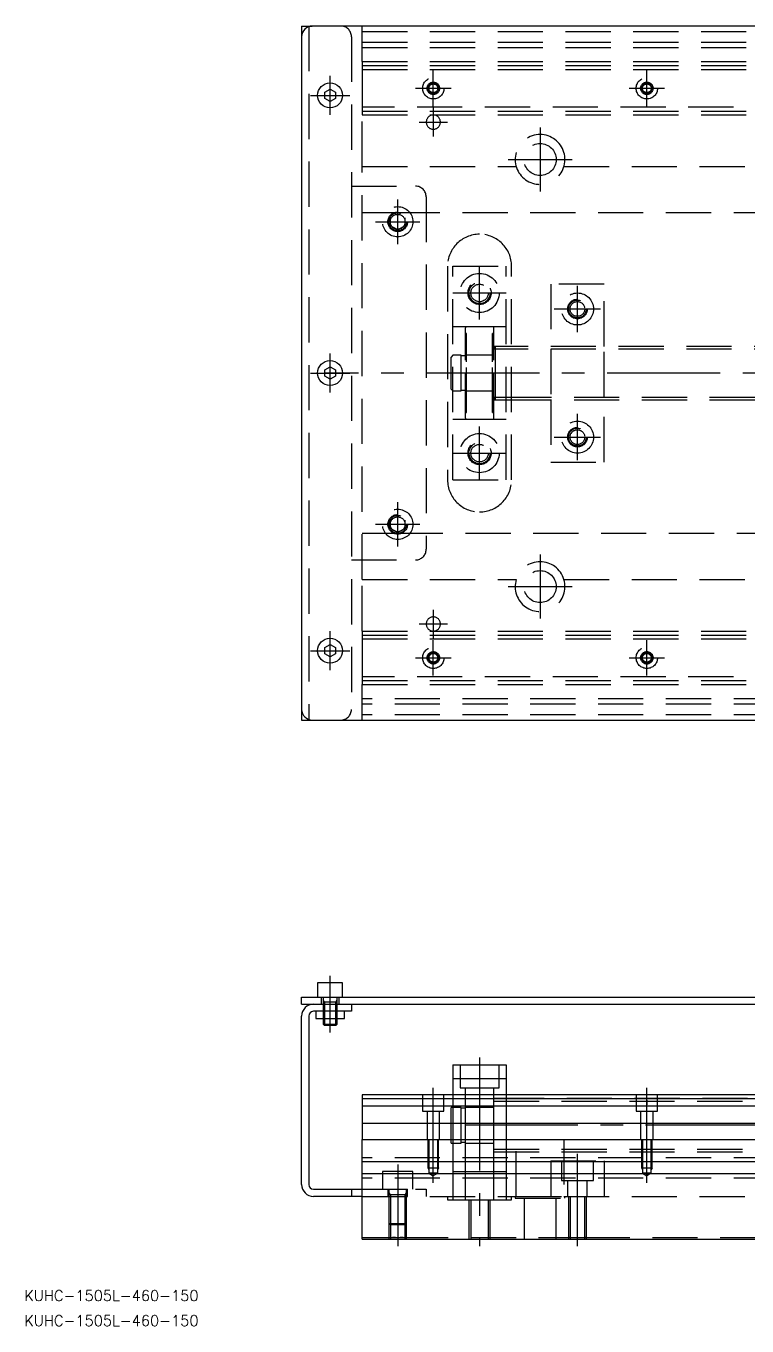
# Model space of a CAD drawing. Extents: x -94 to 695, y -24 to 355.
# Drawn here: x -94.5 to 108.1, y -24.4 to 340.8 of the extents above; entities that cross this region are included whole.
import ezdxf

# ---------------------------------------------------------------- set-up
doc = ezdxf.new("R2010")
doc.units = 0
doc.linetypes.add('CENTER', pattern=[50.8, 31.75, -6.35, 6.35, -6.35])
doc.linetypes.add('DASHED', pattern=[19.05, 12.7, -6.35])
doc.layers.get('0').update_dxf_attribs({"linetype": 'CONTINUOUS'})
doc.layers.add('CENTER', color=1, linetype='CENTER')
doc.styles.get("Standard").update_dxf_attribs({"font": 'txt.shx', "height": 3, "bigfont": 'bigfont.shx'})

msp = doc.modelspace()

# ---------------------------------------------------------------- linework, layer by layer
at = {"color": 7, "linetype": 'CONTINUOUS'}
for p, q in [((-17, 340.81), (-17, 337.81)), ((-17, 340.81), (-14, 340.81)), ((474, 340.81), (-14, 340.81)), ((-17, 337.81), (-17, 148.81)), ((-10.5, 322.18), (-9, 323.04)), ((-10.5, 320.44), (-10.5, 322.18)), ((-9, 323.04), (-7.5, 322.18)), ((-7.5, 322.18), (-7.5, 320.44)), ((-9, 319.58), (-10.5, 320.44)), ((-7.5, 320.44), (-9, 319.58)), ((-10.5, 244.18), (-9, 245.04)), ((-9, 245.04), (-7.5, 244.18)), ((-10.5, 242.44), (-10.5, 244.18)), ((-9, 241.58), (-10.5, 242.44)), ((-7.5, 242.44), (-9, 241.58)), ((-7.5, 244.18), (-7.5, 242.44)), ((-10.5, 166.18), (-9, 167.04)), ((-10.5, 164.44), (-10.5, 166.18)), ((-9, 163.58), (-10.5, 164.44)), ((-9, 167.04), (-7.5, 166.18)), ((-7.5, 164.44), (-9, 163.58)), ((-7.5, 166.18), (-7.5, 164.44)), ((-17, 148.81), (-17, 145.81)), ((-17, 145.81), (-14, 145.81)), ((-14, 145.81), (474, 145.81)), ((-12.5, 72), (-12.5, 68)), ((-5.5, 72), (-12.5, 72)), ((-5.5, 68), (-5.5, 72)), ((-17, 68), (-14, 68)), ((-17, 66), (-17, 68)), ((-17, 66), (-14, 66)), ((-14, 68), (155, 68)), ((-14, 66), (-13.67, 66)), ((-13.67, 66), (-6, 66)), ((-13.67, 66), (-6, 66)), ((-6, 66), (155, 66)), ((-3, 66), (-3, 64)), ((-17, 15.33), (-17, 62.67)), ((-15, 62.67), (-15, 15.33)), ((-6, 64), (-13.67, 64)), ((-13, 64), (-13, 62)), ((-3, 64), (-6, 64)), ((-5, 62), (-5, 64)), ((-13, 62), (-5, 62)), ((-11, 62), (-11, 60.38)), ((-10.62, 60), (-11, 60.38)), ((-11, 60.38), (-7, 60.38)), ((-7.38, 60), (-10.62, 60)), ((-7.38, 60), (-7, 60.38)), ((-7, 60.38), (-7, 62)), ((25.5, 49), (25.5, 40.5)), ((25.5, 49), (40.5, 49)), ((40.5, 49), (40.5, 40.5)), ((0, 40.5), (0, 39.25)), ((161.5, 40.5), (0, 40.5)), ((161.5, 39.38), (0, 39.38)), ((0, 39.25), (0, 37.47)), ((0, 37.47), (0, 35.58)), ((0, 37.47), (161.5, 37.47)), ((0, 35.58), (0, 32.52)), ((0, 32.52), (0, 28)), ((159.5, 32.52), (0, 32.52)), ((0, 21.7), (0, 28)), ((0, 28), (460, 28)), ((0, 18.3), (0, 21.7)), ((460, 21.7), (0, 21.7)), ((0, 0), (0, 18.3)), ((460, 18.3), (0, 18.3)), ((-13.67, 14), (-6, 14)), ((-6, 12), (-13.67, 12)), ((-6, 14), (-3, 14)), ((-3, 12), (-6, 12)), ((-3, 14), (-3, 12)), ((-3, 14), (0, 14)), ((0, 12), (-3, 12)), ((0, 0), (460, 0))]:
    msp.add_line(p, q, dxfattribs=at)
at = {"color": 3, "linetype": 'DASHED'}
for p, q in [((-15, 340.81), (-15, 145.81)), ((0, 330.81), (0, 340.81)), ((-3, 337.81), (-3, 148.81)), ((0, 339.31), (460, 339.31)), ((0, 336.31), (460, 336.31)), ((0, 334.81), (460, 334.81)), ((0, 330.81), (161.5, 330.81)), ((0, 330.81), (0, 329.69)), ((0, 329.69), (161.5, 329.69)), ((0, 329.69), (0, 316.93)), ((0, 328.61), (161.5, 328.61)), ((161.5, 318.01), (0, 318.01)), ((0, 316.93), (161.5, 316.93)), ((0, 316.93), (0, 315.81)), ((0, 315.81), (161.5, 315.81)), ((0, 301.31), (0, 315.81)), ((0, 185.31), (0, 301.31)), ((0, 301.31), (43.29, 301.31)), ((56.71, 301.31), (163.29, 301.31)), ((-3, 295.81), (15, 295.81)), ((18, 292.81), (18, 193.81)), ((10, 288.31), (0, 288.31)), ((8, 284.66), (8, 286.96)), ((460, 288.31), (10, 288.31)), ((12, 286.96), (12, 284.66)), ((10, 283.5), (8, 284.66)), ((12, 284.66), (10, 283.5)), ((24, 273.31), (24, 213.31)), ((25.5, 213.31), (25.5, 273.31)), ((25.5, 273.31), (40.5, 273.31)), ((40.5, 213.31), (40.5, 273.31)), ((42, 213.31), (42, 273.31)), ((68, 268.31), (53, 268.31)), ((53, 268.31), (53, 250.81)), ((68, 250.81), (68, 268.31)), ((29.3, 256.31), (25.5, 256.31)), ((29, 246.93), (29, 256.01)), ((36.7, 256.31), (29.3, 256.31)), ((36.7, 256.31), (29.3, 256.31)), ((40.5, 256.31), (36.7, 256.31)), ((37, 246.93), (37, 256.01)), ((29.33, 254.41), (29, 254.41)), ((29.33, 246.48), (29.33, 254.41)), ((36.67, 246.48), (36.67, 254.41)), ((37, 254.41), (36.67, 254.41)), ((29.33, 250.26), (29, 250.26)), ((37, 250.26), (36.67, 250.26)), ((37.5, 250.81), (37, 250.31)), ((40.5, 250.81), (37, 250.81)), ((40.5, 250.06), (37, 250.06)), ((37.5, 243.31), (37.5, 250.81)), ((180, 250.81), (40.5, 250.81)), ((180, 250.06), (40.5, 250.06)), ((53, 250.06), (53, 236.56)), ((68, 236.56), (68, 250.06)), ((25.5, 248.31), (25, 247.81)), ((25, 243.31), (25, 247.81)), ((27.85, 248.31), (25.5, 248.31)), ((27.85, 238.31), (27.85, 248.31)), ((29, 248.11), (27.85, 248.11)), ((29.3, 248.31), (29, 248.31)), ((29, 230.61), (29, 246.93)), ((36.7, 248.31), (29.3, 248.31)), ((36.7, 248.31), (29.3, 248.31)), ((29.33, 232.21), (29.33, 246.48)), ((36.67, 232.21), (36.67, 246.48)), ((37, 230.61), (37, 246.93)), ((25, 238.81), (25, 243.31)), ((37.5, 235.81), (37.5, 243.31)), ((25, 238.81), (25.5, 238.31)), ((25.5, 238.31), (27.85, 238.31)), ((27.85, 238.51), (29, 238.51)), ((29, 238.31), (29.3, 238.31)), ((29.3, 238.31), (36.7, 238.31)), ((29.3, 238.31), (36.7, 238.31)), ((29, 236.36), (29.33, 236.36)), ((36.67, 236.36), (37, 236.36)), ((37, 236.56), (40.5, 236.56)), ((37, 236.31), (37.5, 235.81)), ((37, 235.81), (40.5, 235.81)), ((40.5, 236.56), (180, 236.56)), ((40.5, 235.81), (180, 235.81)), ((53, 235.81), (53, 218.31)), ((68, 218.31), (68, 235.81)), ((25.5, 230.31), (29.3, 230.31)), ((29, 232.21), (29.33, 232.21)), ((29.3, 230.31), (36.7, 230.31)), ((29.3, 230.31), (36.7, 230.31)), ((36.67, 232.21), (37, 232.21)), ((36.7, 230.31), (40.5, 230.31)), ((53, 218.31), (68, 218.31)), ((25.5, 213.31), (40.5, 213.31)), ((8, 199.66), (8, 201.96)), ((12, 201.96), (12, 199.66)), ((0, 198.31), (10, 198.31)), ((10, 198.5), (8, 199.66)), ((12, 199.66), (10, 198.5)), ((10, 198.31), (460, 198.31)), ((-3, 190.81), (15, 190.81)), ((0, 185.31), (43.29, 185.31)), ((0, 170.81), (0, 185.31)), ((56.71, 185.31), (163.29, 185.31)), ((0, 170.81), (161.5, 170.81)), ((0, 170.81), (0, 169.69)), ((0, 169.69), (161.5, 169.69)), ((0, 169.69), (0, 156.93)), ((0, 168.61), (161.5, 168.61)), ((161.5, 158.01), (0, 158.01)), ((0, 156.93), (161.5, 156.93)), ((0, 156.93), (0, 155.81)), ((0, 155.81), (161.5, 155.81)), ((0, 145.81), (0, 155.81)), ((460, 151.81), (0, 151.81)), ((460, 150.31), (0, 150.31)), ((460, 147.31), (0, 147.31)), ((-11.5, 68), (-11.5, 66)), ((-11, 68), (-11, 66.6)), ((-10.62, 66.6), (-11, 67.26)), ((-11, 66.6), (-11, 66.59)), ((-11, 66.6), (-11, 66)), ((-11, 66.6), (-11, 66.6)), ((-9, 66.6), (-11, 66.6)), ((-7, 66.6), (-11, 66.6)), ((-7, 66.6), (-11, 66.6)), ((-11, 66), (-11, 64)), ((-11, 66), (-11, 64)), ((-10.62, 66.6), (-10.62, 66)), ((-10.62, 66), (-10.62, 64)), ((-7.38, 66.6), (-7, 67.26)), ((-7.38, 66), (-7.38, 66.6)), ((-7.38, 64), (-7.38, 66)), ((-7, 66.6), (-7, 68)), ((-7, 66.59), (-7, 66.6)), ((-7, 66.6), (-7, 66.6)), ((-7, 66), (-7, 66.6)), ((-7, 64), (-7, 66)), ((-7, 64), (-7, 66)), ((-6.5, 66), (-6.5, 68)), ((-11, 64), (-11, 62)), ((-11, 64), (-11, 62)), ((-10.62, 64), (-10.62, 62)), ((-7.38, 62), (-7.38, 64)), ((-7, 62), (-7, 64)), ((-7, 62), (-7, 64)), ((27.5, 49), (27.5, 42.5)), ((38.5, 42.5), (38.5, 49)), ((29, 45), (25.5, 45)), ((37, 45), (29, 45)), ((40.5, 45), (37, 45)), ((17, 40.49), (17, 35.99)), ((23, 35.99), (23, 40.49)), ((25.5, 40.5), (25.5, 28)), ((27.5, 42.5), (38.5, 42.5)), ((29, 40.5), (29, 42.5)), ((29, 32), (29, 40.5)), ((37, 40.5), (37, 42.5)), ((37, 32), (37, 40.5)), ((40.5, 40.5), (40.5, 28)), ((77, 40.49), (77, 35.99)), ((83, 35.99), (83, 40.49)), ((25, 32), (25, 37)), ((25.5, 37), (25, 37)), ((27.85, 37), (25.5, 37)), ((27.85, 32), (27.85, 37)), ((29, 36.8), (27.85, 36.8)), ((30, 37), (29, 37)), ((36, 37), (30, 37)), ((37, 37), (36, 37)), ((40.5, 39.5), (37, 39.5)), ((37, 38.75), (409.99, 38.75)), ((184.5, 39.5), (40.5, 39.5)), ((80, 39), (80, 37.7)), ((17, 35.99), (23, 35.99)), ((18.25, 35.99), (18.25, 27.99)), ((21.75, 27.99), (21.75, 35.99)), ((77, 35.99), (83, 35.99)), ((78.25, 35.99), (78.25, 27.99)), ((81.75, 27.99), (81.75, 35.99)), ((25, 28), (25, 32)), ((27.85, 28), (27.85, 32)), ((29, 28), (29, 32)), ((37, 28), (37, 32)), ((18.5, 27.99), (18.5, 22.24)), ((18.5, 27.99), (18.5, 22.24)), ((18.77, 27.99), (18.77, 21.99)), ((21.23, 21.99), (21.23, 27.99)), ((21.5, 22.24), (21.5, 27.99)), ((21.5, 22.24), (21.5, 27.99)), ((25, 27), (25, 28)), ((25, 27), (25.5, 27)), ((25.5, 28), (25.5, 21.7)), ((25.5, 27), (27.85, 27)), ((27.85, 27), (27.85, 28)), ((27.85, 27.2), (29, 27.2)), ((29, 21.7), (29, 28)), ((29, 27), (30, 27)), ((30, 27), (36, 27)), ((36, 27), (37, 27)), ((37, 21.7), (37, 28)), ((40.5, 28), (40.5, 21.7)), ((43.29, 12), (43.29, 28)), ((56.71, 28), (56.71, 12)), ((78.5, 27.99), (78.5, 22.24)), ((78.5, 27.99), (78.5, 22.24)), ((78.77, 27.99), (78.77, 21.99)), ((81.23, 21.99), (81.23, 27.99)), ((81.5, 22.24), (81.5, 27.99)), ((81.5, 22.24), (81.5, 27.99)), ((460, 22.85), (0, 22.85)), ((18.5, 22.24), (18.5, 21.69)), ((18.77, 21.99), (18.77, 19.99)), ((21.23, 19.99), (21.23, 21.99)), ((21.5, 21.69), (21.5, 22.24)), ((37, 25.25), (409.99, 25.25)), ((37, 24.5), (409.99, 24.5)), ((53, 22), (53, 21.7)), ((53, 22), (68, 22)), ((56, 22), (56, 16.5)), ((65, 16.5), (65, 22)), ((68, 22), (68, 21.7)), ((78.5, 22.24), (78.5, 21.69)), ((78.77, 21.99), (78.77, 19.99)), ((81.23, 19.99), (81.23, 21.99)), ((81.5, 21.69), (81.5, 22.24)), ((5.75, 19), (5.75, 16.7)), ((14.25, 19), (5.75, 19)), ((14.25, 16.7), (14.25, 19)), ((18.5, 21.69), (18.5, 19.99)), ((18.5, 19.99), (18.77, 19.52)), ((18.5, 19.99), (21.5, 19.99)), ((18.77, 19.99), (18.77, 18.49)), ((18.77, 18.49), (20, 17.78)), ((21.23, 18.49), (18.77, 18.49)), ((18.77, 18.49), (21.23, 18.49)), ((21.23, 18.49), (20, 17.78)), ((21.23, 18.49), (21.23, 19.99)), ((21.5, 19.99), (21.23, 19.52)), ((21.5, 19.99), (21.5, 21.69)), ((25.5, 21.7), (25.5, 18.3)), ((25.5, 19), (29, 19)), ((25.5, 18.3), (25.5, 11)), ((29, 11), (29, 21.7)), ((29, 19), (30, 19)), ((30, 19), (30.5, 19)), ((30.5, 19), (35.5, 19)), ((35.5, 19), (36, 19)), ((36, 19), (37, 19)), ((37, 11), (37, 21.7)), ((37, 19), (40.5, 19)), ((40.5, 21.7), (40.5, 18.3)), ((40.5, 18.3), (40.5, 11)), ((53, 21.7), (53, 18.3)), ((53, 18.3), (53, 12)), ((68, 21.7), (68, 18.3)), ((68, 18.3), (68, 12)), ((78.5, 21.69), (78.5, 19.99)), ((78.5, 19.99), (78.77, 19.52)), ((78.5, 19.99), (81.5, 19.99)), ((78.77, 19.99), (78.77, 18.49)), ((78.77, 18.49), (80, 17.78)), ((81.23, 18.49), (78.77, 18.49)), ((78.77, 18.49), (81.23, 18.49)), ((81.23, 18.49), (80, 17.78)), ((81.23, 18.49), (81.23, 19.99)), ((81.5, 19.99), (81.23, 19.52)), ((81.5, 19.99), (81.5, 21.69)), ((460, 17.15), (0, 17.15)), ((5.75, 16.7), (5.75, 14)), ((14.25, 14), (14.25, 16.7)), ((56, 16.5), (65, 16.5)), ((57.75, 16.5), (57.75, 12)), ((63.25, 12), (63.25, 16.5)), ((0, 14), (15, 14)), ((0, 12), (43.29, 12)), ((7.25, 14), (7.25, 12)), ((7.5, 14), (7.5, 12.39)), ((7.93, 12.4), (7.5, 13.15)), ((7.5, 12.4), (7.5, 12)), ((7.9, 12.4), (7.5, 12.4)), ((10, 12.4), (7.5, 12.4)), ((12.5, 12.4), (7.5, 12.4)), ((7.5, 12), (7.5, 4.4)), ((7.5, 12), (7.5, 4.4)), ((12.1, 12.4), (7.9, 12.4)), ((7.9, 12), (12.1, 12)), ((7.93, 12.4), (7.93, 12)), ((7.93, 12), (7.93, 4)), ((12.07, 12.4), (12.5, 13.15)), ((12.07, 12), (12.07, 12.4)), ((12.07, 4), (12.07, 12)), ((12.5, 12.4), (12.1, 12.4)), ((12.5, 12.4), (12.5, 14)), ((12.5, 12.4), (12.5, 12.4)), ((12.5, 12), (12.5, 12.4)), ((12.5, 12.39), (12.5, 12.4)), ((12.5, 4.4), (12.5, 12)), ((12.5, 4.4), (12.5, 12)), ((12.75, 12), (12.75, 14)), ((15, 14), (18, 14)), ((18, 14), (18, 12)), ((24, 12), (24, 11)), ((24, 11), (33, 11)), ((30, 11), (30, 2)), ((30.54, 11), (30.54, 1.5)), ((33, 11), (42, 11)), ((35.46, 1.5), (35.46, 11)), ((36, 2), (36, 11)), ((42, 11), (42, 12)), ((43, 12), (43, 11.5)), ((43, 11.5), (57, 11.5)), ((43.29, 12), (56.71, 12)), ((45.5, 11.5), (45.5, 0)), ((54.5, 0), (54.5, 11.5)), ((56.71, 12), (163.29, 12)), ((57, 11.5), (57, 12)), ((58, 12), (58, 0)), ((58.43, 12), (58.43, 0)), ((62.57, 0), (62.57, 12)), ((63, 0), (63, 12)), ((30, 9), (30, 2)), ((36, 2), (36, 9)), ((7.93, 4), (7.5, 4.43)), ((7.5, 4.43), (12.5, 4.43)), ((7.5, 4.4), (7.5, 0)), ((7.93, 4), (7.93, 0)), ((12.07, 4), (7.93, 4)), ((12.07, 4), (12.5, 4.43)), ((12.07, 0), (12.07, 4)), ((12.5, 0), (12.5, 4.4)), ((0, 0.5), (8.5, 0.5)), ((9.36, 0.5), (8.5, 0.5)), ((8.5, 0.5), (9.36, 0.5)), ((9.36, 0.5), (10.64, 0.5)), ((11.5, 0.5), (10.64, 0.5)), ((10.64, 0.5), (11.5, 0.5)), ((11.5, 0.5), (58.5, 0.5)), ((30, 2), (30, 0)), ((30.54, 1.5), (30.54, 0)), ((35.46, 0), (35.46, 1.5)), ((36, 0), (36, 2)), ((58.5, 0.5), (58, 0.5)), ((58.5, 0.5), (59.03, 0.5)), ((59.03, 0.5), (61.97, 0.5)), ((61.97, 0.5), (62.5, 0.5)), ((63, 0.5), (62.5, 0.5)), ((62.5, 0.5), (460, 0.5))]:
    msp.add_line(p, q, dxfattribs=at)
at = {"color": 3, "linetype": 'CONTINUOUS'}
for p, q in [((-10.62, 62), (-10.62, 60)), ((-7.38, 60), (-7.38, 62))]:
    msp.add_line(p, q, dxfattribs=at)
at = {"color": 3, "linetype": 'DASHED'}
for centre, radius in [((20, 323.31), 3), ((20, 323.31), 1.75), ((80, 323.31), 3), ((80, 323.31), 1.75), ((20, 323.31), 1.5), ((20, 323.31), 1.23), ((80, 323.31), 1.5), ((80, 323.31), 1.23), ((50, 303.31), 4.5), ((10, 285.81), 4.25), ((10, 285.81), 2.75), ((10, 285.81), 2.5), ((10, 285.81), 2.5), ((10, 285.81), 2.1), ((10, 285.81), 2.1), ((33, 265.81), 5.5), ((33, 265.81), 3.25), ((33, 265.81), 3), ((33, 265.81), 2.46), ((60.5, 261.31), 4.5), ((60.5, 261.31), 2.75), ((60.5, 261.31), 2.5), ((60.5, 261.31), 2.07), ((60.5, 225.31), 4.5), ((60.5, 225.31), 2.75), ((60.5, 225.31), 2.5), ((60.5, 225.31), 2.07), ((33, 220.81), 5.5), ((33, 220.81), 3.25), ((33, 220.81), 3), ((33, 220.81), 2.46), ((10, 200.81), 4.25), ((10, 200.81), 2.75), ((10, 200.81), 2.5), ((10, 200.81), 2.5), ((10, 200.81), 2.1), ((10, 200.81), 2.1), ((50, 183.31), 4.5), ((20, 163.31), 3), ((20, 163.31), 1.75), ((20, 163.31), 1.5), ((20, 163.31), 1.23), ((80, 163.31), 3), ((80, 163.31), 1.75), ((80, 163.31), 1.5), ((80, 163.31), 1.23)]:
    msp.add_circle(centre, radius, dxfattribs=at)
at = {"color": 7, "linetype": 'CONTINUOUS'}
for centre in [(-9, 321.31), (-9, 243.31), (-9, 165.31)]:
    msp.add_circle(centre, 3.5, dxfattribs=at)
for centre, radius, start, end in [((-14, 337.81), 3, 90, 180), ((-14, 148.81), 3, 180, 270), ((-13.67, 62.67), 3.33, 90, 180), ((-13.67, 62.67), 1.33, 90, 180), ((-13.67, 15.33), 3.33, 180, 270), ((-13.67, 15.33), 1.33, 180, 270)]:
    msp.add_arc(centre, radius, start, end, dxfattribs=at)
at = {"color": 3, "linetype": 'DASHED'}
for centre, radius, start, end in [((-6, 337.81), 3, 0, 90), ((20, 313.81), 2, 90, 270), ((20, 313.81), 2, 270, 90), ((50, 303.31), 7, 16.6015, 163.3985), ((50, 303.31), 7, 163.3985, 16.6015), ((15, 292.81), 3, 0, 90), ((33, 273.31), 9, 90, 180), ((33, 273.31), 9, 0, 90), ((33, 265.81), 3, 180, 0), ((29.3, 256.01), 0.3, 90, 180), ((36.7, 256.01), 0.3, 360, 90), ((29.3, 248.61), 0.3, 180, 270), ((36.7, 248.61), 0.3, 270, 360), ((36.7, 248.61), 0.3, 270, 0), ((29.3, 238.01), 0.3, 90, 180), ((36.7, 238.01), 0.3, 0, 90), ((36.7, 238.01), 0.3, 360, 90), ((29.3, 230.61), 0.3, 180, 270), ((36.7, 230.61), 0.3, 270, 0), ((33, 220.81), 3, 180, 0), ((33, 213.31), 9, 180, 270), ((33, 213.31), 9, 270, 0), ((15, 193.81), 3, 270, 0), ((50, 183.31), 7, 16.6015, 163.3985), ((50, 183.31), 7, 163.3985, 16.6015), ((20, 172.81), 2, 90, 270), ((20, 172.81), 2, 270, 90), ((-6, 148.81), 3, 270, 0)]:
    msp.add_arc(centre, radius, start, end, dxfattribs=at)
at = {"layer": 'CENTER', "color": 1, "linetype": 'CENTER'}
for p, q in [((-9, 315.81), (-9, 326.81)), ((20, 318.31), (20, 328.31)), ((80, 318.31), (80, 328.31)), ((15, 323.31), (25, 323.31)), ((75, 323.31), (85, 323.31)), ((-14.5, 321.31), (-3.5, 321.31)), ((20, 317.81), (20, 309.81)), ((16, 313.81), (24, 313.81)), ((50, 312.31), (50, 294.31)), ((41, 303.31), (59, 303.31)), ((10, 279.56), (10, 292.06)), ((3.75, 285.81), (16.25, 285.81)), ((33, 258.31), (33, 273.31)), ((60.5, 254.81), (60.5, 267.81)), ((25.5, 265.81), (40.5, 265.81)), ((54, 261.31), (67, 261.31)), ((-9, 237.81), (-9, 248.81)), ((-14.5, 243.31), (-3.5, 243.31)), ((507, 243.31), (-10.32, 243.31)), ((60.5, 218.81), (60.5, 231.81)), ((33, 213.31), (33, 228.31)), ((54, 225.31), (67, 225.31)), ((25.5, 220.81), (40.5, 220.81)), ((10, 194.56), (10, 207.06)), ((3.75, 200.81), (16.25, 200.81)), ((50, 192.31), (50, 174.31)), ((41, 183.31), (59, 183.31)), ((20, 176.81), (20, 168.81)), ((16, 172.81), (24, 172.81)), ((-9, 159.81), (-9, 170.81)), ((20, 158.31), (20, 168.31)), ((80, 158.31), (80, 168.31)), ((-14.5, 165.31), (-3.5, 165.31)), ((15, 163.31), (25, 163.31)), ((75, 163.31), (85, 163.31)), ((-9, 58), (-9, 74)), ((33, 51), (33, -2)), ((20, 15.78), (20, 42.5)), ((20, 17.78), (20, 40.5)), ((80, 15.78), (80, 42.5)), ((467, 32), (23, 32)), ((60.5, -2), (60.5, 24)), ((10, 21), (10, -2))]:
    msp.add_line(p, q, dxfattribs=at)

# ---------------------------------------------------------------- texts
at = {"color": 7, "linetype": 'CONTINUOUS'}
for p in [(-94.97, -17.38), (-94.97, -24.41)]:
    msp.add_text('KUHC-1505L-460-150', height=3, dxfattribs=at).set_placement(p)

doc.saveas('drawing.dxf')
